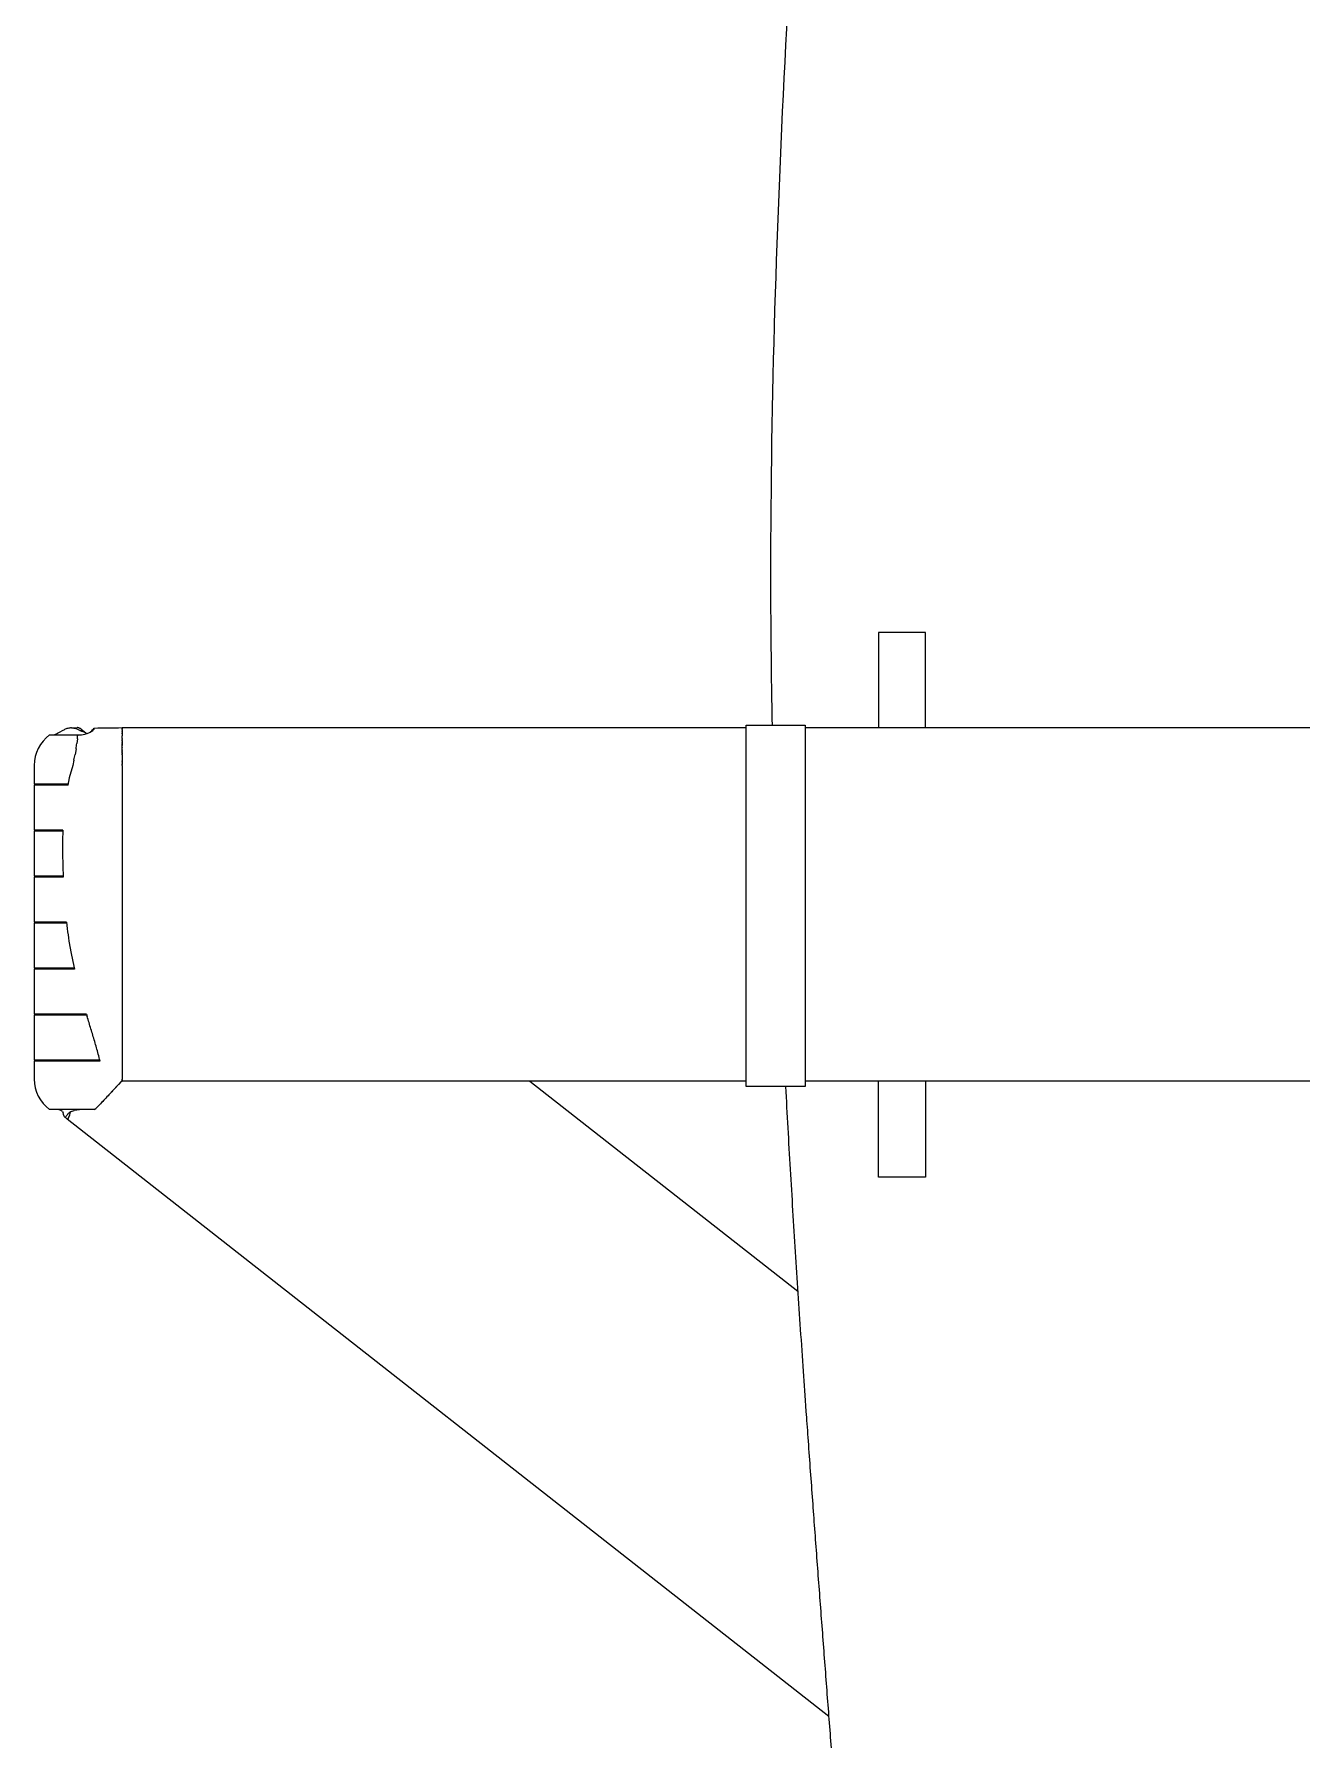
# Model space of a CAD drawing. Header units: millimetres. Extents: x 6152 to 28526, y 1087 to 12861.
# Drawn here: x 9873 to 10410, y 6105 to 6828 of the extents above; entities that cross this region are included whole.
import ezdxf

# ---------------------------------------------------------------- set-up
doc = ezdxf.new("R2010")
doc.units = ezdxf.units.MM
doc.header["$LTSCALE"] = 0.05
for name, color, linetype, lineweight in [('Board', 52, 'Continuous', 13), ('Fixation part', 40, 'Continuous', 15), ('OF1', 7, 'Continuous', 15)]:
    doc.layers.add(name, color=color, linetype=linetype, lineweight=lineweight)

msp = doc.modelspace()

# ---------------------------------------------------------------- linework, layer by layer
at = {"layer": 'Board'}
msp.add_open_spline([(10634.23, 6534.76), (10634.5, 6549.23), (10636.61, 6713.16), (10624.07, 6911.74), (10607.42, 7137.59), (10520.86, 7210.44), (10452.94, 7221.25), (10409.78, 7228.12), (10366.62, 7221.25), (10298.7, 7210.44), (10212.13, 7137.59), (10195.49, 6911.74), (10182.94, 6713.16), (10185.05, 6549.23), (10185.33, 6534.76)], degree=3, knots=[781.701373, 781.701373, 781.701373, 781.701373, 825.570502, 1279.254547, 1394.236922, 1468.372438, 1597.594701, 1597.594701, 1597.594701, 1726.816965, 1800.952481, 1915.934856, 2369.618901, 2413.48803, 2413.48803, 2413.48803, 2413.48803], dxfattribs=at)
for points, weights, knots in [([(10191.04, 6381.51), (10199.08, 6230.03), (10218.32, 6020.57), (10230.1, 5812.71), (10233.21, 5756.46), (10234.14, 5739.67), (10246.36, 5728.12), (10263.17, 5728.12)], [1, 1, 1, 1, 1, 0.817582568425, 0.817582568425, 1], [2567.71461, 2567.71461, 2567.71461, 2567.71461, 3023.510859, 3192.673873, 3192.673873, 3192.673873, 3194.189403, 3194.189403, 3194.189403, 3194.189403]), ([(10263.17, 5728.12), (10360.91, 5728.12), (10458.65, 5728.12), (10556.39, 5728.12), (10573.2, 5728.12), (10585.41, 5739.67), (10586.34, 5756.46), (10589.45, 5812.71), (10601.24, 6020.57), (10620.48, 6230.03), (10628.52, 6381.51)], [1, 1, 1, 1, 0.817582568426, 0.817582568426, 1, 1, 1, 1, 1], [0, 0, 0, 0, 1, 1, 1, 2.51553, 2.51553, 2.51553, 171.678544, 627.474793, 627.474793, 627.474793, 627.474793])]:
    msp.add_rational_spline(points, weights, degree=3, knots=knots, dxfattribs=at)
at = {"layer": 'Fixation part'}
for points in [[(10250.38, 6533.68), (10250.38, 6574.04), (10230.38, 6574.04), (10230.38, 6533.68)], [(10250.38, 6383.83), (10250.38, 6343.06), (10230.38, 6343.06), (10230.38, 6383.83)]]:
    msp.add_lwpolyline(points, dxfattribs=at)
msp.add_lwpolyline([(10174.4, 6534.76), (10199.4, 6534.76), (10199.4, 6381.51), (10174.4, 6381.51)], close=True, dxfattribs=at)
at = {"layer": 'OF1'}
for p, q in [((9891.17, 6530.55), (9879.21, 6530.55)), ((9882.96, 6531.45), (9884.25, 6532.15)), ((9888.19, 6533.53), (9890.95, 6533.68)), ((9891.17, 6530.55), (9891.17, 6530.46)), ((9891.23, 6533.67), (9891.23, 6533.67)), ((9893.8, 6531.86), (9892.06, 6532.51)), ((9892.06, 6532.51), (9893.27, 6532.01)), ((9892.61, 6533.01), (9894.6, 6531.45)), ((9892.94, 6532.72), (9892.93, 6532.73)), ((9893.01, 6532.65), (9892.94, 6532.72)), ((9893.66, 6532.01), (9893.62, 6532.05)), ((9893.76, 6531.9), (9893.66, 6532.01)), ((9893.8, 6531.86), (9893.76, 6531.9)), ((9893.9, 6531.76), (9893.8, 6531.86)), ((9894.53, 6531.48), (9895.16, 6531.22)), ((9897.47, 6532.77), (9897.98, 6533.34)), ((9909.99, 6533.67), (9909.99, 6533.68)), ((9909.99, 6533.68), (10174.4, 6533.68)), ((9909.99, 6533.67), (9909.99, 6533.66)), ((9909.99, 6533.64), (9909.99, 6533.66)), ((9909.99, 6533.62), (9909.99, 6533.64)), ((9909.99, 6533.64), (9909.99, 6533.64)), ((9909.99, 6533.61), (9909.99, 6533.62)), ((9909.99, 6533.62), (9909.99, 6533.62)), ((9909.99, 6533.61), (9909.99, 6533.6)), ((9909.99, 6533.59), (9909.99, 6533.6)), ((9909.99, 6533.59), (9909.99, 6533.57)), ((9909.99, 6533.55), (9909.99, 6533.57)), ((9909.99, 6533.53), (9909.99, 6533.55)), ((9909.99, 6533.55), (9909.99, 6533.55)), ((9909.99, 6533.53), (9909.99, 6533.5)), ((9909.99, 6533.49), (9909.99, 6533.5)), ((9909.99, 6533.49), (9909.99, 6533.46)), ((9909.99, 6533.43), (9909.99, 6533.46)), ((9909.99, 6533.43), (9909.99, 6533.41)), ((9909.99, 6533.38), (9909.99, 6533.41)), ((9909.99, 6533.38), (9909.99, 6533.37)), ((9909.99, 6533.32), (9909.99, 6533.37)), ((9909.99, 6533.28), (9909.99, 6533.32)), ((9909.99, 6533.32), (9909.99, 6533.32)), ((9909.99, 6533.28), (9909.99, 6533.26)), ((9909.99, 6533.17), (9909.99, 6533.26)), ((9909.99, 6533.17), (9909.99, 6533.15)), ((9909.99, 6533.12), (9909.99, 6533.15)), ((9909.99, 6533.12), (9909.99, 6533.09)), ((9909.99, 6533.07), (9909.99, 6533.09)), ((9909.99, 6533.07), (9909.99, 6533.01)), ((9909.99, 6532.99), (9909.99, 6533.01)), ((9909.99, 6532.99), (9909.99, 6532.9)), ((9909.99, 6532.87), (9909.99, 6532.9)), ((9909.99, 6532.87), (9909.99, 6532.82)), ((9909.99, 6532.8), (9909.99, 6532.82)), ((9909.99, 6532.79), (9909.99, 6532.8)), ((9909.99, 6532.79), (9909.99, 6532.76)), ((9909.99, 6532.64), (9909.99, 6532.76)), ((9909.99, 6532.64), (9909.99, 6532.48)), ((9909.99, 6532.43), (9909.99, 6532.48)), ((9909.99, 6532.43), (9909.99, 6532.32)), ((9909.99, 6532.29), (9909.99, 6532.32)), ((9909.99, 6532.29), (9909.99, 6532.05)), ((9909.99, 6531.96), (9909.99, 6532.05)), ((9909.99, 6531.96), (9909.99, 6531.94)), ((9909.99, 6531.84), (9909.99, 6531.94)), ((9909.99, 6531.84), (9909.99, 6531.78)), ((9909.99, 6531.71), (9909.99, 6531.78)), ((9909.99, 6531.71), (9909.99, 6531.64)), ((9909.99, 6531.59), (9909.99, 6531.64)), ((9909.99, 6531.59), (9909.99, 6531.51)), ((9909.99, 6531.43), (9909.99, 6531.51)), ((9909.99, 6531.43), (9909.99, 6531.4)), ((9909.99, 6531.33), (9909.99, 6531.4)), ((9909.99, 6531.33), (9909.99, 6531.25)), ((9909.99, 6531.16), (9909.99, 6531.25)), ((9909.99, 6531.16), (9909.99, 6531.12)), ((9909.99, 6531.04), (9909.99, 6531.12)), ((9909.99, 6531.04), (9909.99, 6530.97)), ((9909.99, 6530.91), (9909.99, 6530.97)), ((9909.99, 6530.91), (9909.99, 6530.83)), ((9909.99, 6530.8), (9909.99, 6530.83)), ((9909.99, 6530.79), (9909.99, 6530.8)), ((9909.99, 6530.79), (9909.99, 6530.68)), ((9909.99, 6530.62), (9909.99, 6530.68)), ((9909.99, 6530.62), (9909.99, 6530.53)), ((9909.99, 6530.51), (9909.99, 6530.53)), ((9909.99, 6530.51), (9909.99, 6530.24)), ((9909.99, 6530.1), (9909.99, 6530.24)), ((9909.99, 6530.1), (9909.99, 6530.06)), ((9909.99, 6529.97), (9909.99, 6530.06)), ((9909.99, 6529.97), (9909.99, 6529.9)), ((9909.99, 6529.81), (9909.99, 6529.9)), ((9909.99, 6529.81), (9909.99, 6529.77)), ((9909.99, 6529.69), (9909.99, 6529.77)), ((9909.99, 6529.5), (9909.99, 6529.69)), ((9909.99, 6529.5), (9909.99, 6529.44)), ((9909.99, 6529.37), (9909.99, 6529.44)), ((9909.99, 6529.37), (9909.99, 6529.29)), ((10199.4, 6533.68), (10621.22, 6533.68)), ((9890.47, 6524.72), (9890.04, 6522.34)), ((9891.06, 6528.89), (9890.81, 6526.95)), ((9909.99, 6529.24), (9909.99, 6529.29)), ((9909.99, 6529.24), (9909.99, 6529.14)), ((9909.99, 6529.09), (9909.99, 6529.14)), ((9909.99, 6529.09), (9909.99, 6528.99)), ((9909.99, 6528.93), (9909.99, 6528.99)), ((9909.99, 6528.93), (9909.99, 6528.84)), ((9909.99, 6528.78), (9909.99, 6528.84)), ((9909.99, 6528.78), (9909.99, 6528.68)), ((9909.99, 6528.51), (9909.99, 6528.68)), ((9909.99, 6528.42), (9909.99, 6528.51)), ((9909.99, 6528.42), (9909.99, 6528.32)), ((9909.99, 6528.26), (9909.99, 6528.32)), ((9909.99, 6528.26), (9909.99, 6528.03)), ((9909.99, 6528), (9909.99, 6528.03)), ((9909.99, 6528), (9909.99, 6527.83)), ((9909.99, 6527.77), (9909.99, 6527.83)), ((9909.99, 6527.77), (9909.99, 6527.54)), ((9909.99, 6527.51), (9909.99, 6527.54)), ((9909.99, 6527.51), (9909.99, 6527.31)), ((9909.99, 6527.27), (9909.99, 6527.31)), ((9909.99, 6527.26), (9909.99, 6527.27)), ((9909.99, 6527.26), (9909.99, 6526.99)), ((9909.99, 6526.8), (9909.99, 6526.99)), ((9909.99, 6526.8), (9909.99, 6526.67)), ((9909.99, 6526.5), (9909.99, 6526.67)), ((9909.99, 6526.5), (9909.99, 6526.34)), ((9909.99, 6526.07), (9909.99, 6526.34)), ((9909.99, 6526.07), (9909.99, 6525.99)), ((9909.99, 6525.98), (9909.99, 6525.99)), ((9909.99, 6525.7), (9909.99, 6525.98)), ((9909.99, 6525.7), (9909.99, 6525.61)), ((9909.99, 6525.35), (9909.99, 6525.61)), ((9909.99, 6525.35), (9909.99, 6525.29)), ((9909.99, 6524.67), (9909.99, 6525.29)), ((9909.99, 6524.57), (9909.99, 6524.67)), ((9909.99, 6524.57), (9909.99, 6524.5)), ((9909.99, 6524.2), (9909.99, 6524.5)), ((9909.99, 6524.2), (9909.99, 6524.09)), ((9909.99, 6523.84), (9909.99, 6524.09)), ((9909.99, 6523.84), (9909.99, 6523.72)), ((9909.99, 6523.37), (9909.99, 6523.72)), ((9909.99, 6523.37), (9909.99, 6523.33)), ((9909.99, 6522.97), (9909.99, 6523.33)), ((9909.99, 6523.33), (9909.99, 6523.33)), ((9909.99, 6522.97), (9909.99, 6522.86)), ((9909.99, 6522.64), (9909.99, 6522.86)), ((9909.99, 6522.64), (9909.99, 6522.47)), ((9909.99, 6522.19), (9909.99, 6522.47)), ((9909.99, 6522.19), (9909.99, 6521.97)), ((9872.71, 6517.68), (9872.71, 6509.68)), ((9889.06, 6517.68), (9887.55, 6512.36)), ((9889.57, 6519.95), (9889.06, 6517.68)), ((9909.99, 6521.96), (9909.99, 6521.97)), ((9909.99, 6521.96), (9909.99, 6521.21)), ((9909.99, 6521.15), (9909.99, 6521.21)), ((9909.99, 6521.15), (9909.99, 6520.6)), ((9909.99, 6520.56), (9909.99, 6520.6)), ((9909.99, 6520.53), (9909.99, 6520.56)), ((9909.99, 6520.53), (9909.99, 6520.23)), ((9909.99, 6520.19), (9909.99, 6520.23)), ((9909.99, 6520.19), (9909.99, 6519.86)), ((9909.99, 6519.84), (9909.99, 6519.86)), ((9909.99, 6519.84), (9909.99, 6519.54)), ((9909.99, 6519.48), (9909.99, 6519.54)), ((9909.99, 6519.48), (9909.99, 6519.16)), ((9909.99, 6519.14), (9909.99, 6519.16)), ((9909.99, 6519.03), (9909.99, 6519.14)), ((9909.99, 6519.03), (9909.99, 6518.95)), ((9909.99, 6518.83), (9909.99, 6518.95)), ((9909.99, 6518.83), (9909.99, 6518.57)), ((9909.99, 6518.55), (9909.99, 6518.57)), ((9909.99, 6518.55), (9909.99, 6518.3)), ((9909.99, 6518.02), (9909.99, 6518.3)), ((9909.99, 6518.02), (9909.99, 6517.97)), ((9909.99, 6517.68), (9909.99, 6517.97)), ((9909.99, 6517.68), (9909.99, 6517.63)), ((9909.99, 6517.63), (9909.99, 6517.58)), ((9909.99, 6517.58), (9909.99, 6517.34)), ((9909.99, 6517.34), (9909.99, 6517.21)), ((9909.99, 6517.21), (9909.99, 6517.01)), ((9909.99, 6517.01), (9909.99, 6516.9)), ((9909.99, 6516.9), (9909.99, 6516.69)), ((9909.99, 6516.69), (9909.99, 6516.57)), ((9909.99, 6516.57), (9909.99, 6516.34)), ((9909.99, 6516.34), (9909.99, 6516.29)), ((9909.99, 6516.29), (9909.99, 6515.32)), ((9909.99, 6515.32), (9909.99, 6515.26)), ((9909.99, 6515.26), (9909.99, 6514.95)), ((9909.99, 6514.95), (9909.99, 6514.83)), ((9872.71, 6509.28), (9872.71, 6490.18)), ((9887.16, 6509.68), (9872.72, 6509.68)), ((9886.97, 6509.28), (9872.72, 6509.28)), ((9874.28, 6509.28), (9874.29, 6509.68)), ((9883.36, 6509.68), (9883.36, 6509.28)), ((9887.55, 6512.36), (9886.97, 6509.28)), ((9887.14, 6509.28), (9886.97, 6509.28)), ((9909.99, 6514.83), (9909.99, 6514.57)), ((9909.99, 6514.57), (9909.99, 6514.48)), ((9909.99, 6514.48), (9909.99, 6514.33)), ((9909.99, 6514.33), (9909.99, 6514.23)), ((9909.99, 6514.23), (9909.99, 6513.88)), ((9909.99, 6513.88), (9909.99, 6513.84)), ((9909.99, 6513.84), (9909.99, 6513.57)), ((9909.99, 6513.57), (9909.99, 6513.53)), ((9909.99, 6513.53), (9909.99, 6513.19)), ((9909.99, 6513.19), (9909.99, 6513.18)), ((9909.99, 6513.18), (9909.99, 6512.85)), ((9909.99, 6512.85), (9909.99, 6512.81)), ((9909.99, 6512.81), (9909.99, 6512.48)), ((9909.99, 6512.48), (9909.99, 6512.43)), ((9909.99, 6512.43), (9909.99, 6512.36)), ((9909.99, 6512.36), (9909.99, 6512.05)), ((9909.99, 6512.05), (9909.99, 6511.8)), ((9909.99, 6511.8), (9909.99, 6511.65)), ((9909.99, 6511.65), (9909.99, 6511.55)), ((9909.99, 6511.55), (9909.99, 6511.3)), ((9909.99, 6511.3), (9909.99, 6511.18)), ((9909.99, 6511.18), (9909.99, 6510.82)), ((9909.99, 6510.82), (9909.99, 6510.82)), ((9909.99, 6510.82), (9909.99, 6510.55)), ((9909.99, 6510.55), (9909.99, 6510.44)), ((9909.99, 6510.44), (9909.99, 6510.16)), ((9909.99, 6510.16), (9909.99, 6510.05)), ((9909.99, 6510.05), (9909.99, 6509.76)), ((9909.99, 6509.76), (9909.99, 6509.67)), ((9909.99, 6509.67), (9909.99, 6509.54)), ((9909.99, 6509.54), (9909.99, 6509.28)), ((9909.99, 6509.28), (9909.99, 6509.04)), ((9909.99, 6509.04), (9909.99, 6508.81)), ((9909.99, 6508.81), (9909.99, 6508.74)), ((9909.99, 6508.74), (9909.99, 6507.13)), ((9909.99, 6507.13), (9909.99, 6507.04)), ((9909.99, 6507.04), (9909.99, 6506.37)), ((9909.99, 6506.37), (9909.99, 6506.37)), ((9909.99, 6506.37), (9909.99, 6505.71)), ((9909.99, 6505.71), (9909.99, 6505.71)), ((9909.99, 6505.71), (9909.99, 6505.07)), ((9909.99, 6505.07), (9909.99, 6505.04)), ((9909.99, 6505.04), (9909.99, 6504.47)), ((9909.99, 6504.47), (9909.99, 6504.36)), ((9909.99, 6504.36), (9909.99, 6503.72)), ((9909.99, 6503.72), (9909.99, 6503.71)), ((9909.99, 6503.71), (9909.99, 6503.05)), ((9909.99, 6503.05), (9909.99, 6503.05)), ((9909.99, 6503.05), (9909.99, 6502.38)), ((9909.99, 6502.38), (9909.99, 6502.35)), ((9909.99, 6502.35), (9909.99, 6501.95)), ((9909.99, 6501.95), (9909.99, 6501.72)), ((9909.99, 6501.72), (9909.99, 6501.51)), ((9909.99, 6501.51), (9909.99, 6501.18)), ((9909.99, 6501.18), (9909.99, 6500.76)), ((9909.99, 6500.76), (9909.99, 6500.58)), ((9909.99, 6500.58), (9909.99, 6499.96)), ((9909.99, 6499.96), (9909.99, 6499.81)), ((9909.99, 6499.81), (9909.99, 6499.32)), ((9909.99, 6499.32), (9909.99, 6499.12)), ((9909.99, 6499.12), (9909.99, 6498.38)), ((9909.99, 6498.38), (9909.99, 6498.31)), ((9909.99, 6498.31), (9909.99, 6497.65)), ((9909.99, 6497.65), (9909.99, 6497.48)), ((9909.99, 6497.48), (9909.99, 6496.92)), ((9909.99, 6496.92), (9909.99, 6496.64)), ((9909.99, 6496.64), (9909.99, 6496.4)), ((9909.99, 6496.4), (9909.99, 6496.25)), ((9909.99, 6496.25), (9909.99, 6496.18)), ((9909.99, 6496.18), (9909.99, 6494.75)), ((9909.99, 6494.75), (9909.99, 6494.57)), ((9909.99, 6494.57), (9909.99, 6493.99)), ((9909.99, 6493.99), (9909.99, 6493.84)), ((9909.99, 6493.84), (9909.99, 6493.73)), ((9909.99, 6493.73), (9909.99, 6493.35)), ((9909.99, 6493.35), (9909.99, 6493.2)), ((9909.99, 6493.2), (9909.99, 6492.72)), ((9872.71, 6489.78), (9872.71, 6470.68)), ((9884.91, 6490.18), (9872.72, 6490.18)), ((9884.9, 6489.78), (9872.72, 6489.78)), ((9874.27, 6489.78), (9874.26, 6490.18)), ((9883.36, 6490.18), (9883.36, 6489.78)), ((9884.91, 6490.18), (9884.76, 6485.76)), ((9909.99, 6492.72), (9909.99, 6492.69)), ((9909.99, 6492.69), (9909.99, 6492.26)), ((9909.99, 6492.26), (9909.99, 6492.1)), ((9909.99, 6492.1), (9909.99, 6491.69)), ((9909.99, 6491.69), (9909.99, 6491.6)), ((9909.99, 6491.6), (9909.99, 6491.16)), ((9909.99, 6491.16), (9909.99, 6491.08)), ((9909.99, 6491.08), (9909.99, 6490.97)), ((9909.99, 6490.97), (9909.99, 6490.67)), ((9909.99, 6490.67), (9909.99, 6490.56)), ((9909.99, 6490.56), (9909.99, 6490.26)), ((9909.99, 6490.26), (9909.99, 6490.18)), ((9909.99, 6490.18), (9909.99, 6490.14)), ((9909.99, 6490.14), (9909.99, 6489.82)), ((9909.99, 6489.82), (9909.99, 6489.7)), ((9909.99, 6489.7), (9909.99, 6489.25)), ((9909.99, 6489.25), (9909.99, 6488.77)), ((9909.99, 6488.77), (9909.99, 6488.65)), ((9909.99, 6488.65), (9909.99, 6488.32)), ((9909.99, 6488.32), (9909.99, 6488.16)), ((9909.99, 6488.16), (9909.99, 6487.83)), ((9909.99, 6487.83), (9909.99, 6487.65)), ((9909.99, 6487.65), (9909.99, 6487.39)), ((9909.99, 6487.39), (9909.99, 6487.19)), ((9909.99, 6487.19), (9909.99, 6486.93)), ((9909.99, 6486.93), (9909.99, 6486.74)), ((9909.99, 6486.74), (9909.99, 6486.47)), ((9909.99, 6486.47), (9909.99, 6486.28)), ((9909.99, 6486.28), (9909.99, 6485.93)), ((9884.76, 6485.76), (9884.74, 6480.44)), ((9884.74, 6480.44), (9884.83, 6475.12)), ((9909.99, 6485.93), (9909.99, 6485.8)), ((9909.99, 6485.8), (9909.99, 6485.76)), ((9909.99, 6485.76), (9909.99, 6485.63)), ((9909.99, 6485.63), (9909.99, 6485.25)), ((9909.99, 6485.25), (9909.99, 6485.1)), ((9909.99, 6485.1), (9909.99, 6484.71)), ((9909.99, 6484.71), (9909.99, 6484.57)), ((9909.99, 6484.57), (9909.99, 6484.18)), ((9909.99, 6484.18), (9909.99, 6484.03)), ((9909.99, 6484.03), (9909.99, 6483.76)), ((9909.99, 6483.76), (9909.99, 6483.49)), ((9909.99, 6483.49), (9909.99, 6483.23)), ((9909.99, 6483.23), (9909.99, 6482.96)), ((9909.99, 6482.96), (9909.99, 6482.69)), ((9909.99, 6482.69), (9909.99, 6482.45)), ((9909.99, 6482.45), (9909.99, 6482.05)), ((9909.99, 6482.05), (9909.99, 6481.92)), ((9909.99, 6481.92), (9909.99, 6481.42)), ((9909.99, 6481.42), (9909.99, 6480.73)), ((9909.99, 6480.73), (9909.99, 6480.59)), ((9909.99, 6480.59), (9909.99, 6480.44)), ((9909.99, 6480.44), (9909.99, 6480.16)), ((9909.99, 6480.16), (9909.99, 6479.9)), ((9909.99, 6479.9), (9909.99, 6479.44)), ((9909.99, 6479.44), (9909.99, 6479.19)), ((9909.99, 6479.19), (9909.99, 6478.7)), ((9884.83, 6475.12), (9885, 6470.28)), ((9909.99, 6478.7), (9909.99, 6478.46)), ((9909.99, 6478.46), (9909.99, 6477.77)), ((9909.99, 6477.77), (9909.99, 6477.66)), ((9909.99, 6477.66), (9909.99, 6477.03)), ((9909.99, 6477.03), (9909.99, 6476.81)), ((9909.99, 6476.81), (9909.99, 6476.41)), ((9909.99, 6476.41), (9909.99, 6476.1)), ((9909.99, 6476.1), (9909.99, 6475.66)), ((9909.99, 6475.66), (9909.99, 6475.37)), ((9909.99, 6475.37), (9909.99, 6475.12)), ((9909.99, 6475.12), (9909.99, 6474.98)), ((9909.99, 6474.98), (9909.99, 6474.72)), ((9909.99, 6474.72), (9909.99, 6474.27)), ((9909.99, 6474.27), (9909.99, 6474.03)), ((9909.99, 6474.03), (9909.99, 6473.54)), ((9909.99, 6473.54), (9909.99, 6473.33)), ((9909.99, 6473.33), (9909.99, 6472.67)), ((9909.99, 6472.67), (9909.99, 6472.46)), ((9909.99, 6472.46), (9909.99, 6471.99)), ((9909.99, 6471.99), (9909.99, 6471.91)), ((9909.99, 6471.91), (9909.99, 6471.2)), ((9872.71, 6470.28), (9872.71, 6451.18)), ((9884.98, 6470.68), (9872.72, 6470.68)), ((9885, 6470.28), (9872.72, 6470.28)), ((9883.36, 6470.68), (9883.36, 6470.28)), ((9909.99, 6471.2), (9909.99, 6471.14)), ((9909.99, 6471.14), (9909.99, 6470.61)), ((9909.99, 6470.61), (9909.99, 6470.47)), ((9909.99, 6470.47), (9909.99, 6470.28)), ((9909.99, 6470.28), (9909.99, 6469.8)), ((9909.99, 6469.8), (9909.99, 6468.95)), ((9909.99, 6468.95), (9909.99, 6468.64)), ((9909.99, 6468.64), (9909.99, 6468.15)), ((9909.99, 6468.15), (9909.99, 6468.02)), ((9909.99, 6468.02), (9909.99, 6466.88)), ((9909.99, 6466.88), (9909.99, 6466.56)), ((9909.99, 6466.56), (9909.99, 6464.96)), ((9909.99, 6464.96), (9909.99, 6464.68)), ((9909.99, 6464.68), (9909.99, 6464.48)), ((9909.99, 6464.48), (9909.99, 6464.36)), ((9909.99, 6464.36), (9909.99, 6463.37)), ((9909.99, 6463.37), (9909.99, 6462.27)), ((9909.99, 6462.27), (9909.99, 6461.99)), ((9909.99, 6461.99), (9909.99, 6461.16)), ((9909.99, 6461.16), (9909.99, 6459.3)), ((9909.99, 6459.3), (9909.99, 6459.16)), ((9909.99, 6459.16), (9909.99, 6458.63)), ((9909.99, 6458.63), (9909.99, 6458.58)), ((9909.99, 6458.58), (9909.99, 6458.37)), ((9909.99, 6458.37), (9909.99, 6457.97)), ((9909.99, 6457.97), (9909.99, 6457.1)), ((9909.99, 6457.1), (9909.99, 6456.85)), ((9872.71, 6450.78), (9872.71, 6431.68)), ((9886.4, 6451.18), (9872.72, 6451.18)), ((9886.44, 6450.78), (9872.72, 6450.78)), ((9883.36, 6451.18), (9883.36, 6450.78)), ((9886.4, 6451.18), (9886.69, 6448.52)), ((9909.99, 6456.85), (9909.99, 6456.5)), ((9909.99, 6456.5), (9909.99, 6456.27)), ((9909.99, 6456.27), (9909.99, 6455.96)), ((9909.99, 6455.96), (9909.99, 6455.7)), ((9909.99, 6455.7), (9909.99, 6455.29)), ((9909.99, 6455.29), (9909.99, 6455.12)), ((9909.99, 6455.12), (9909.99, 6453.92)), ((9909.99, 6453.92), (9909.99, 6453.84)), ((9909.99, 6453.84), (9909.99, 6453.28)), ((9909.99, 6453.28), (9909.99, 6453.17)), ((9909.99, 6453.17), (9909.99, 6452.64)), ((9909.99, 6452.64), (9909.99, 6452.5)), ((9909.99, 6452.5), (9909.99, 6451.36)), ((9909.99, 6451.36), (9909.99, 6451.18)), ((9909.99, 6451.18), (9909.99, 6450.99)), ((9909.99, 6450.99), (9909.99, 6450.87)), ((9909.99, 6450.87), (9909.99, 6449.85)), ((9909.99, 6449.85), (9909.99, 6449.79)), ((9887.46, 6443.2), (9888.42, 6437.88)), ((9909.99, 6449.79), (9909.99, 6449.24)), ((9909.99, 6449.24), (9909.99, 6449.18)), ((9909.99, 6449.18), (9909.99, 6448.79)), ((9909.99, 6448.79), (9909.99, 6448.68)), ((9909.99, 6448.68), (9909.99, 6448.52)), ((9909.99, 6448.52), (9909.99, 6448.48)), ((9909.99, 6448.48), (9909.99, 6447.88)), ((9909.99, 6447.88), (9909.99, 6447.85)), ((9909.99, 6447.85), (9909.99, 6447.27)), ((9909.99, 6447.27), (9909.99, 6447.18)), ((9909.99, 6447.18), (9909.99, 6446.67)), ((9909.99, 6446.67), (9909.99, 6446.52)), ((9909.99, 6446.52), (9909.99, 6445.86)), ((9909.99, 6445.86), (9909.99, 6445.85)), ((9909.99, 6445.85), (9909.99, 6445.19)), ((9909.99, 6445.19), (9909.99, 6445.19)), ((9909.99, 6445.19), (9909.99, 6444.69)), ((9909.99, 6444.69), (9909.99, 6444.52)), ((9909.99, 6444.52), (9909.99, 6443.86)), ((9909.99, 6443.86), (9909.99, 6443.8)), ((9909.99, 6443.8), (9909.99, 6442.53)), ((9888.42, 6437.88), (9889.53, 6432.56)), ((9909.99, 6442.53), (9909.99, 6442.4)), ((9909.99, 6442.4), (9909.99, 6441.86)), ((9909.99, 6441.86), (9909.99, 6441.66)), ((9909.99, 6441.66), (9909.99, 6441.2)), ((9909.99, 6441.2), (9909.99, 6441.12)), ((9909.99, 6441.12), (9909.99, 6440.66)), ((9909.99, 6440.66), (9909.99, 6440.53)), ((9909.99, 6440.53), (9909.99, 6439.2)), ((9909.99, 6439.2), (9909.99, 6439.16)), ((9909.99, 6439.16), (9909.99, 6438.66)), ((9909.99, 6438.66), (9909.99, 6438.38)), ((9909.99, 6438.38), (9909.99, 6437.21)), ((9909.99, 6437.21), (9909.99, 6437.16)), ((9909.99, 6437.16), (9909.99, 6435.88)), ((9909.99, 6435.88), (9909.99, 6435.16)), ((9872.71, 6431.28), (9872.71, 6412.18)), ((9889.73, 6431.68), (9872.72, 6431.68)), ((9889.82, 6431.28), (9872.72, 6431.28)), ((9876.34, 6431.28), (9876.33, 6431.68)), ((9883.36, 6431.68), (9883.36, 6431.28)), ((9889.53, 6432.56), (9889.82, 6431.28)), ((9909.99, 6435.16), (9909.99, 6434.78)), ((9909.99, 6434.78), (9909.99, 6434.07)), ((9909.99, 6434.07), (9909.99, 6433.78)), ((9909.99, 6433.78), (9909.99, 6432.56)), ((9909.99, 6432.56), (9909.99, 6432.3)), ((9909.99, 6432.3), (9909.99, 6431.47)), ((9909.99, 6431.47), (9909.99, 6431.28)), ((9909.99, 6431.28), (9909.99, 6430.98)), ((9909.99, 6430.98), (9909.99, 6430.42)), ((9909.99, 6430.42), (9909.99, 6429.91)), ((9909.99, 6429.91), (9909.99, 6429.43)), ((9909.99, 6429.43), (9909.99, 6428.87)), ((9909.99, 6428.87), (9909.99, 6428.41)), ((9909.99, 6428.41), (9909.99, 6427.86)), ((9909.99, 6427.86), (9909.99, 6427.34)), ((9909.99, 6427.34), (9909.99, 6427.24)), ((9909.99, 6427.24), (9909.99, 6426.44)), ((9909.99, 6426.44), (9909.99, 6426.34)), ((9909.99, 6426.34), (9909.99, 6425.52)), ((9909.99, 6425.52), (9909.99, 6425.31)), ((9909.99, 6425.31), (9909.99, 6424.42)), ((9909.99, 6424.42), (9909.99, 6424.2)), ((9909.99, 6424.2), (9909.99, 6422.24)), ((9909.99, 6422.24), (9909.99, 6422.16)), ((9909.99, 6422.16), (9909.99, 6421.92)), ((9909.99, 6421.92), (9909.99, 6421.21)), ((9909.99, 6421.21), (9909.99, 6421.13)), ((9909.99, 6421.13), (9909.99, 6420.15)), ((9909.99, 6420.15), (9909.99, 6420.1)), ((9909.99, 6420.1), (9909.99, 6419.13)), ((9909.99, 6419.13), (9909.99, 6418.92)), ((9909.99, 6418.92), (9909.99, 6418.28)), ((9909.99, 6418.28), (9909.99, 6418.04)), ((9909.99, 6418.04), (9909.99, 6417.02)), ((9909.99, 6417.02), (9909.99, 6417)), ((9909.99, 6417), (9909.99, 6416.6)), ((9909.99, 6416.6), (9909.99, 6415.98)), ((9909.99, 6415.98), (9909.99, 6415.08)), ((9909.99, 6415.08), (9909.99, 6414.84)), ((9909.99, 6414.84), (9909.99, 6413.16)), ((9872.71, 6411.78), (9872.71, 6392.68)), ((9894.89, 6412.18), (9872.72, 6412.18)), ((9895.01, 6411.78), (9872.72, 6411.78)), ((9876.48, 6411.78), (9876.48, 6412.18)), ((9883.36, 6412.18), (9883.36, 6411.78)), ((9894.06, 6412.18), (9894.06, 6411.78)), ((9894.89, 6412.18), (9895.15, 6411.28)), ((9909.99, 6413.16), (9909.99, 6413)), ((9909.99, 6413), (9909.99, 6412.32)), ((9909.99, 6412.32), (9909.99, 6412.18)), ((9909.99, 6412.18), (9909.99, 6412.08)), ((9909.99, 6412.08), (9909.99, 6411.34)), ((9909.99, 6411.34), (9909.99, 6411.28)), ((9909.99, 6411.28), (9909.99, 6411.27)), ((9909.99, 6411.27), (9909.99, 6410.97)), ((9909.99, 6410.97), (9909.99, 6410.59)), ((9909.99, 6410.59), (9909.99, 6410.29)), ((9909.99, 6410.29), (9909.99, 6409.91)), ((9909.99, 6409.91), (9909.99, 6409.6)), ((9909.99, 6409.6), (9909.99, 6409.25)), ((9909.99, 6409.25), (9909.99, 6408.95)), ((9909.99, 6408.95), (9909.99, 6408.58)), ((9909.99, 6408.58), (9909.99, 6408.33)), ((9909.99, 6408.33), (9909.99, 6405.96)), ((9909.99, 6405.96), (9909.99, 6405.22)), ((9909.99, 6405.22), (9909.99, 6401.1)), ((9909.99, 6401.1), (9909.99, 6400.91)), ((9909.99, 6400.91), (9909.99, 6400.64)), ((9909.99, 6400.64), (9909.99, 6397.76)), ((9872.71, 6392.28), (9872.71, 6384.68)), ((9900.66, 6392.68), (9872.72, 6392.68)), ((9900.63, 6392.28), (9872.72, 6392.28)), ((9876.02, 6392.28), (9876.03, 6392.68)), ((9883.36, 6392.68), (9883.36, 6392.28)), ((9894.06, 6392.68), (9894.06, 6392.28)), ((9909.99, 6397.76), (9909.99, 6397.5)), ((9909.99, 6397.5), (9909.99, 6395.8)), ((9909.99, 6395.8), (9909.99, 6395.73)), ((9909.99, 6395.73), (9909.99, 6395.32)), ((9909.99, 6395.32), (9909.99, 6392.66)), ((9909.99, 6392.66), (9909.99, 6392.43)), ((9909.99, 6392.43), (9909.99, 6392.28)), ((9909.99, 6392.28), (9909.99, 6390.57)), ((9909.99, 6390.57), (9909.99, 6389.72)), ((9909.99, 6389.72), (9909.99, 6389.46)), ((9909.99, 6389.46), (9909.99, 6389.43)), ((9909.99, 6389.43), (9909.99, 6388.92)), ((9909.99, 6388.92), (9909.99, 6388.87)), ((9909.99, 6388.87), (9909.99, 6388.43)), ((9909.99, 6388.43), (9909.99, 6387.84)), ((9909.99, 6387.84), (9909.99, 6384.68)), ((9909.99, 6384.06), (9900.58, 6373.97)), ((9908.36, 6382.2), (9907.12, 6380.92)), ((9909.96, 6383.81), (9909.32, 6383.18)), ((9909.99, 6383.83), (9909.96, 6383.81)), ((9909.99, 6384.6), (9909.99, 6384.68)), ((9909.99, 6384.52), (9909.99, 6384.6)), ((9909.99, 6384.51), (9909.99, 6384.52)), ((9909.99, 6384.51), (9909.99, 6384.5)), ((9909.99, 6384.44), (9909.99, 6384.5)), ((9909.99, 6384.42), (9909.99, 6384.44)), ((9909.99, 6384.42), (9909.99, 6384.36)), ((9909.99, 6384.33), (9909.99, 6384.36)), ((9909.99, 6384.33), (9909.99, 6384.3)), ((9909.99, 6384.28), (9909.99, 6384.3)), ((9909.99, 6384.24), (9909.99, 6384.28)), ((9909.99, 6384.24), (9909.99, 6384.21)), ((9909.99, 6384.15), (9909.99, 6384.21)), ((9909.99, 6384.15), (9909.99, 6384.14)), ((9909.99, 6384.11), (9909.99, 6384.14)), ((9909.99, 6384.14), (9909.99, 6384.14)), ((9909.99, 6384.11), (9909.99, 6384.09)), ((9909.99, 6384.06), (9909.99, 6384.09)), ((9909.99, 6384.06), (9909.99, 6384.02)), ((9909.99, 6384), (9909.99, 6384.02)), ((9909.99, 6384), (9909.99, 6383.97)), ((9909.99, 6383.96), (9909.99, 6383.97)), ((9909.99, 6383.96), (9909.99, 6383.94)), ((9909.99, 6383.93), (9909.99, 6383.94)), ((9909.99, 6383.93), (9909.99, 6383.93)), ((9909.99, 6383.93), (9909.99, 6383.91)), ((9909.99, 6383.9), (9909.99, 6383.91)), ((9909.99, 6383.9), (9909.99, 6383.88)), ((9909.99, 6383.87), (9909.99, 6383.88)), ((9909.99, 6383.87), (9909.99, 6383.84)), ((9909.99, 6383.83), (9909.99, 6383.84)), ((9909.99, 6383.83), (9909.99, 6383.83)), ((10174.4, 6383.83), (9909.99, 6383.83)), ((10082.7, 6383.83), (10196.22, 6294.75)), ((10621.22, 6383.83), (10199.4, 6383.83)), ((9898.21, 6371.8), (9879.21, 6371.8)), ((9884.73, 6370.84), (9884.97, 6370.45)), ((9888.14, 6370.78), (9888.71, 6371.05)), ((9888.15, 6370.71), (9888.18, 6370.8)), ((9888.71, 6371.05), (9888.79, 6371.09)), ((9888.79, 6371.09), (9889.63, 6371.36)), ((9885.27, 6369.27), (9885.29, 6369.12)), ((9885.29, 6369.12), (9885.39, 6368.9)), ((9885.91, 6368.68), (9886.22, 6368.9)), ((9886.22, 6368.9), (9886.23, 6368.9)), ((10209.32, 6114.54), (9886.68, 6367.74)), ((9886.82, 6367.68), (9886.85, 6367.68)), ((9886.82, 6367.68), (9886.82, 6367.68)), ((9887.03, 6369.92), (9887.19, 6370.1)), ((9887.49, 6368.72), (9887.49, 6368.74))]:
    msp.add_line(p, q, dxfattribs=at)
for centre, radius, start, end in [((9888.71, 6517.68), 16, 126.42357, 180), ((9880.02, 6534.83), 4.28, 273.41788, 289.15098), ((9877.72, 6541.44), 11.28, 289.16161, 297.6497), ((9894.84, 6512.92), 21.96, 114.96806, 118.84638), ((9889.76, 6523.85), 9.9, 106.20503, 115.01097), ((9888.29, 6528.69), 4.84, 88.10066, 105.49838), ((9888.23, 6528.35), 5.19, 84.69268, 87.63075), ((9888.08, 6527.21), 6.34, 74.99052, 84.23422), ((9885.89, 6519.31), 14.54, 69.89451, 74.70826), ((9883.85, 6512.41), 21.72, 67.77225, 71.09301), ((9822.02, 6534.7), 69.28, 355.18847, 356.49244), ((9891.04, 6531.99), 1.69, 83.52747, 88.56603), ((9891.17, 6542.9), 12.34, 270.04215, 284.41085), ((9890.99, 6531.66), 2.02, 70.14127, 83.07237), ((9890.82, 6531.17), 2.54, 62.92828, 70.31838), ((9890.61, 6530.76), 3, 58.20707, 62.95617), ((9889.54, 6529.16), 4.92, 46.46641, 57.42157), ((9883, 6522.13), 14.53, 44.66851, 46.42562), ((9857.3, 6445.92), 93.3, 66.48213, 67.32323), ((9874.83, 6513.97), 26.07, 43.9134, 44.80699), ((9875.25, 6514.37), 25.49, 42.97282, 43.00241), ((9891.32, 6542.14), 11.57, 284.61152, 293.12943), ((9892.15, 6539.94), 9.23, 293.75361, 300.84861), ((9891.86, 6537.33), 7.2, 309.6103, 312.1572), ((9889.88, 6539.56), 10.18, 311.99697, 318.1493), ((9893.51, 6537.45), 6.39, 301.77964, 309.09671), ((9895.35, 6535.09), 3.4, 310.12357, 320.10212), ((9896.81, 6533.84), 1.48, 321.15009, 337.49406), ((9897.88, 6533.42), 0.326, 333.25665, 12.99596), ((9883.08, 7892.71), 1359.29, 270.63672, 271.13406), ((9288.61, 6640.51), 612.93, 348.65579, 348.88341), ((9605.6, 6570.5), 288.52, 350.86991, 351.3179), ((12894.14, 6588.82), 3021.58, 182.24083, 182.24842), ((13429.82, 6603.51), 3557.44, 182.4542, 182.46065), ((17332.34, 7529.72), 7523.75, 188.262335, 188.303276), ((9565.49, 6308.11), 345.43, 16.45535, 17.37768), ((9657.49, 6331.01), 250.75, 16.1217, 17.39125), ((9706.75, 6343.85), 199.86, 14.92164, 16.50606), ((9725.64, 6349.92), 180.05, 13.60629, 14.60379), ((9254.82, 6454.47), 648.79, 354.49956, 354.50173), ((9888.71, 6384.68), 16, 180, 233.57643), ((12731.28, 3731.76), 3872.21, 136.89814, 136.97633), ((10404.99, 5909.2), 685.85, 136.54485, 136.92264), ((9968.62, 6323.72), 83.98, 134.96326, 135.84957), ((9882.08, 6366.04), 5.76, 82.95869, 88.92271), ((9882.03, 6366.67), 5.14, 70.30078, 81.58342), ((9882.06, 6367.65), 4.23, 57.03559, 66.14477), ((9881.9, 6368.25), 3.84, 42.45691, 50.22844), ((9878.81, 6367.97), 6.64, 18.08932, 21.91615), ((9898.26, 6357.31), 16.91, 128.97642, 130.86601), ((9897.56, 6355.36), 18.07, 121.41103, 123.36836), ((9753.56, 6413.77), 141.31, 341.97515, 342.26005), ((9895.46, 6345.19), 26.8, 99.97075, 102.55841), ((9894.48, 6344.26), 27.58, 93.69736, 97.63505), ((9893.76, 6349.71), 22.09, 90.70039, 92.74183), ((9888.71, 6384.68), 16, 306.42357, 317.00413), ((9899.22, 6374.88), 1.63, 325.99715, 326.15558), ((9873.73, 6367.33), 11.71, 11.09665, 13.30542), ((9863.88, 6366.42), 21.57, 7.603, 8.44695), ((9886.01, 6369.15), 0.665, 202.90156, 224.10407), ((9885.74, 6368.94), 0.326, 229.95544, 255.31206), ((9791.89, 6254.69), 147.53, 50.02819, 50.59186), ((9885.73, 6368.93), 0.308, 257.02651, 305.6663), ((9870.44, 6380.97), 19.87, 322.61747, 324.06965), ((9935.31, 6332.11), 61.34, 142.19321, 142.66873), ((9886.86, 6367.98), 0.303, 229.8265, 255.84868), ((9886.85, 6367.94), 0.26, 256.25572, 263.05903), ((9897.8, 6359.91), 14.7, 137.08521, 138.20616), ((9886.83, 6367.94), 0.258, 273.62764, 324.44832), ((9886.24, 6368.44), 1.03, 320.7815, 330.71294), ((9884.86, 6369.27), 2.65, 329.65388, 332.02156), ((9882.68, 6370.31), 5.06, 333.14915, 341.60641), ((9848.36, 6382.59), 41.51, 340.51121, 341.11486), ((9827.65, 6389.63), 63.39, 341.15095, 341.99742)]:
    msp.add_arc(centre, radius, start, end, dxfattribs=at)
msp.add_rational_spline([(9897.98, 6533.34), (9898, 6533.37), (9898.02, 6533.39), (9898.04, 6533.41), (9898.12, 6533.49), (9898.18, 6533.51), (9898.2, 6533.49)], [1, 0.99973166656, 0.99973166656, 1, 1, 1, 1], degree=3, knots=[0, 0, 0, 0, 0.088181, 0.088181, 0.088181, 1.405712, 1.405712, 1.405712, 1.405712], dxfattribs=at)

doc.saveas('drawing.dxf')
